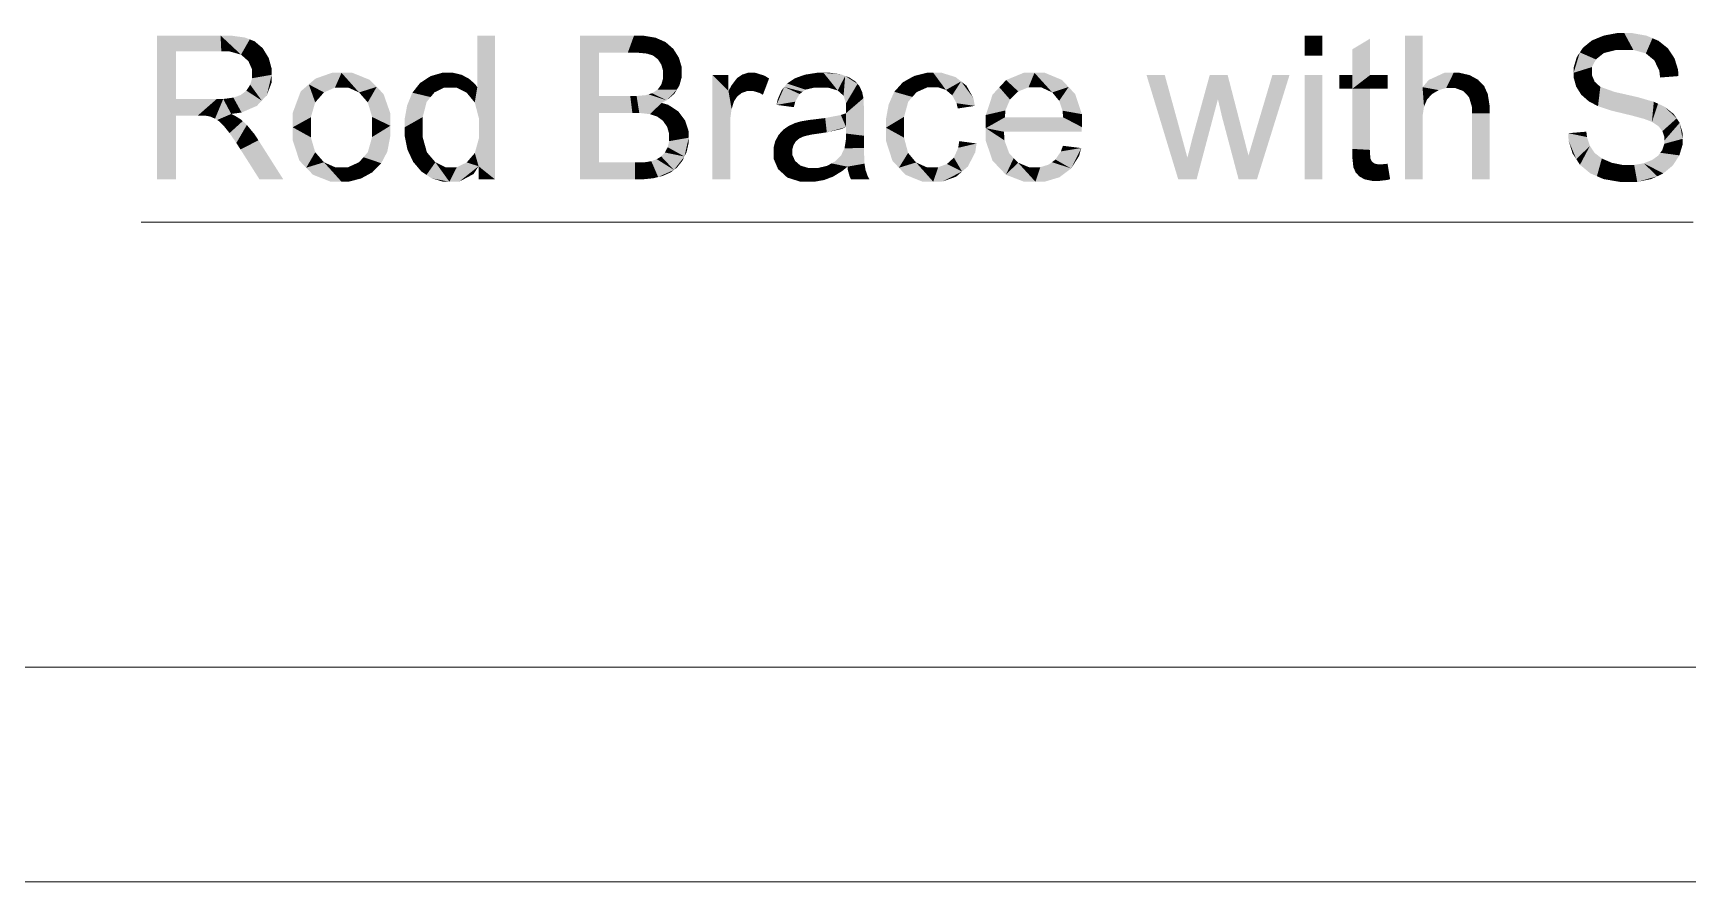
# Model space of a CAD drawing. Header units: millimetres. Extents: x 2 to 579, y 1 to 405.
# Drawn here: x 220.08 to 244.29, y 61.38 to 73.81 of the extents above; entities that cross this region are included whole.
import ezdxf

# ---------------------------------------------------------------- set-up
doc = ezdxf.new("R2010")
doc.units = ezdxf.units.MM
doc.linetypes.add('XKITLINE00', pattern=[0])
doc.layers.add('GraphicObject', color=6, linetype='Continuous', lineweight=0)
doc.layers.add('LinkedObject', color=7, linetype='Continuous', lineweight=0)

# ---------------------------------------------------------------- blocks, each defined once
blk = doc.blocks.new('*A3')
at = {"layer": 'GraphicObject', "color": 3, "linetype": 'XKITLINE00', "lineweight": 0}
blk.add_line((177.832, 61.383), (312.392, 61.383), dxfattribs=at)
blk = doc.blocks.new('*A4')
at = {"layer": 'LinkedObject'}
for points in [[(222.172, 72.841), (221.894, 71.664), (221.894, 73.77)], [(221.894, 73.77), (222.172, 73.538), (222.172, 72.841)], [(222.837, 73.538), (221.894, 73.77), (222.826, 73.77)], [(222.172, 73.538), (221.894, 73.77), (222.837, 73.538)], [(222.826, 73.77), (222.954, 73.538), (222.837, 73.538)], [(223.18, 73.741), (222.826, 73.77), (222.966, 73.77)], [(223.253, 73.713), (222.826, 73.77), (223.18, 73.741)], [(223.125, 73.49), (222.826, 73.77), (223.253, 73.713)], [(222.954, 73.538), (222.826, 73.77), (223.125, 73.49)], [(223.253, 73.713), (223.18, 73.442), (223.125, 73.49)], [(223.326, 73.684), (223.18, 73.442), (223.253, 73.713)], [(223.18, 73.442), (223.326, 73.684), (223.234, 73.393)], [(223.234, 73.393), (223.326, 73.684), (223.487, 73.512)], [(223.487, 73.512), (223.326, 73.684), (223.443, 73.584)], [(226.841, 73.77), (226.582, 73.014), (226.582, 73.77)], [(226.841, 73.77), (226.605, 72.56), (226.582, 73.014)], [(226.605, 72.56), (226.841, 73.77), (226.841, 71.664)], [(228.085, 73.77), (228.363, 72.637), (228.085, 71.664)], [(228.363, 72.885), (228.363, 72.637), (228.085, 73.77)], [(228.085, 73.77), (228.363, 73.521), (228.363, 72.885)], [(228.785, 73.521), (228.085, 73.77), (228.876, 73.77)], [(228.363, 73.521), (228.085, 73.77), (228.785, 73.521)], [(228.785, 73.521), (228.876, 73.77), (228.899, 73.521)], [(228.876, 73.77), (229.059, 73.506), (228.899, 73.521)], [(228.997, 73.77), (229.059, 73.506), (228.876, 73.77)], [(229.19, 73.738), (229.059, 73.506), (228.997, 73.77)], [(229.059, 73.506), (229.19, 73.738), (229.106, 73.492)], [(229.106, 73.492), (229.19, 73.738), (229.153, 73.477)], [(229.153, 73.477), (229.19, 73.738), (229.263, 73.706)], [(229.263, 73.706), (229.225, 73.422), (229.153, 73.477)], [(229.336, 73.674), (229.225, 73.422), (229.263, 73.706)], [(229.45, 73.575), (229.225, 73.422), (229.336, 73.674)], [(238.944, 73.77), (238.685, 73.473), (238.685, 73.77)], [(238.944, 73.473), (238.685, 73.473), (238.944, 73.77)], [(239.643, 73.723), (239.384, 73.19), (239.384, 73.568)], [(239.384, 73.19), (239.643, 73.723), (239.384, 72.99)], [(239.643, 73.19), (239.384, 72.99), (239.643, 73.723)], [(240.412, 73.77), (240.153, 71.664), (240.153, 73.77)], [(240.412, 73.014), (240.153, 71.664), (240.412, 73.77)], [(242.891, 73.698), (243.006, 73.466), (242.759, 73.592)], [(243.064, 73.513), (242.891, 73.698), (242.978, 73.734)], [(243.006, 73.466), (242.891, 73.698), (243.064, 73.513)], [(243.064, 73.769), (243.248, 73.559), (242.978, 73.734)], [(242.978, 73.734), (243.248, 73.559), (243.064, 73.513)], [(243.257, 73.805), (243.248, 73.559), (243.064, 73.769)], [(243.364, 73.805), (243.248, 73.559), (243.257, 73.805)], [(243.248, 73.559), (243.364, 73.805), (243.374, 73.559)], [(243.364, 73.805), (243.496, 73.559), (243.374, 73.559)], [(243.687, 73.768), (243.364, 73.805), (243.48, 73.805)], [(243.776, 73.73), (243.364, 73.805), (243.687, 73.768)], [(243.679, 73.508), (243.364, 73.805), (243.776, 73.73)], [(243.496, 73.559), (243.364, 73.805), (243.679, 73.508)], [(243.776, 73.73), (243.741, 73.457), (243.679, 73.508)], [(243.865, 73.692), (243.741, 73.457), (243.776, 73.73)], [(243.741, 73.457), (243.865, 73.692), (243.803, 73.406)], [(243.803, 73.406), (243.865, 73.692), (244.051, 73.508)], [(244.051, 73.508), (243.865, 73.692), (244.003, 73.581)], [(223.487, 73.512), (223.288, 73.271), (223.234, 73.393)], [(223.531, 73.441), (223.288, 73.271), (223.487, 73.512)], [(223.574, 73.282), (223.288, 73.271), (223.531, 73.441)], [(229.492, 73.509), (229.225, 73.422), (229.45, 73.575)], [(229.225, 73.422), (229.492, 73.509), (229.25, 73.383)], [(229.492, 73.509), (229.275, 73.343), (229.25, 73.383)], [(229.275, 73.343), (229.492, 73.509), (229.301, 73.25)], [(229.301, 73.25), (229.492, 73.509), (229.574, 73.231)], [(229.574, 73.303), (229.492, 73.509), (229.533, 73.442)], [(229.574, 73.231), (229.492, 73.509), (229.574, 73.303)], [(242.713, 73.523), (242.623, 73.225), (242.668, 73.453)], [(242.948, 73.42), (242.623, 73.225), (242.713, 73.523)], [(242.668, 73.453), (242.623, 73.225), (242.623, 73.304)], [(242.891, 73.308), (242.623, 73.225), (242.948, 73.42)], [(242.759, 73.592), (243.006, 73.466), (242.713, 73.523)], [(242.713, 73.523), (243.006, 73.466), (242.948, 73.42)], [(244.051, 73.508), (243.876, 73.255), (243.803, 73.406)], [(244.099, 73.434), (243.876, 73.255), (244.051, 73.508)], [(244.151, 73.268), (243.876, 73.255), (244.099, 73.434)], [(223.26, 73.05), (223.574, 73.195), (223.429, 72.817)], [(223.288, 73.145), (223.574, 73.195), (223.26, 73.05)], [(223.574, 73.195), (223.288, 73.271), (223.574, 73.282)], [(223.288, 73.271), (223.574, 73.195), (223.288, 73.196)], [(223.574, 73.195), (223.288, 73.145), (223.288, 73.196)], [(223.429, 72.817), (223.574, 73.195), (223.502, 72.894)], [(223.502, 72.894), (223.574, 73.195), (223.574, 73.083)], [(224.455, 73.224), (224.117, 73.055), (224.215, 73.139)], [(224.596, 73.224), (224.117, 73.055), (224.455, 73.224)], [(224.5, 73.009), (224.117, 73.055), (224.596, 73.224)], [(224.5, 73.009), (224.596, 73.224), (224.596, 73.009)], [(224.596, 73.224), (224.692, 73.009), (224.596, 73.009)], [(225.01, 73.121), (224.596, 73.224), (224.754, 73.224)], [(225.11, 73.018), (224.596, 73.224), (225.01, 73.121)], [(224.852, 72.937), (224.596, 73.224), (225.11, 73.018)], [(224.692, 73.009), (224.596, 73.224), (224.852, 72.937)], [(225.957, 72.939), (225.746, 73.076), (225.822, 73.125)], [(225.898, 73.175), (226.101, 73.009), (225.822, 73.125)], [(225.822, 73.125), (226.101, 73.009), (225.957, 72.939)], [(226.068, 73.224), (226.101, 73.009), (225.898, 73.175)], [(226.162, 73.224), (226.101, 73.009), (226.068, 73.224)], [(226.101, 73.009), (226.162, 73.224), (226.187, 73.009)], [(226.162, 73.224), (226.275, 73.009), (226.187, 73.009)], [(226.231, 73.224), (226.275, 73.009), (226.162, 73.224)], [(226.353, 73.195), (226.275, 73.009), (226.231, 73.224)], [(226.407, 73.166), (226.275, 73.009), (226.353, 73.195)], [(226.407, 73.166), (226.424, 72.936), (226.275, 73.009)], [(226.461, 73.137), (226.424, 72.936), (226.407, 73.166)], [(226.548, 73.061), (226.424, 72.936), (226.461, 73.137)], [(229.274, 73.051), (229.574, 73.231), (229.501, 72.977)], [(229.301, 73.143), (229.574, 73.231), (229.274, 73.051)], [(229.574, 73.231), (229.301, 73.198), (229.301, 73.25)], [(229.301, 73.198), (229.574, 73.231), (229.301, 73.143)], [(229.501, 72.977), (229.574, 73.231), (229.538, 73.036)], [(229.538, 73.036), (229.574, 73.231), (229.574, 73.163)], [(230.023, 73.19), (230.257, 72.958), (230.023, 71.664)], [(230.257, 72.958), (230.023, 73.19), (230.257, 73.19)], [(230.421, 73.172), (230.257, 72.958), (230.383, 73.147)], [(230.53, 72.957), (230.257, 72.958), (230.421, 73.172)], [(230.383, 73.147), (230.257, 72.958), (230.301, 73.039)], [(230.458, 73.198), (230.572, 72.957), (230.421, 73.172)], [(230.421, 73.172), (230.572, 72.957), (230.53, 72.957)], [(230.541, 73.224), (230.572, 72.957), (230.458, 73.198)], [(230.586, 73.224), (230.572, 72.957), (230.541, 73.224)], [(230.586, 73.224), (230.619, 72.957), (230.572, 72.957)], [(230.783, 73.183), (230.586, 73.224), (230.651, 73.224)], [(230.851, 73.141), (230.586, 73.224), (230.783, 73.183)], [(230.714, 72.929), (230.586, 73.224), (230.851, 73.141)], [(230.619, 72.957), (230.586, 73.224), (230.714, 72.929)], [(230.714, 72.929), (230.851, 73.141), (230.761, 72.902)], [(231.227, 73.143), (231.385, 72.978), (231.113, 73.067)], [(231.302, 73.17), (231.385, 72.978), (231.227, 73.143)], [(231.55, 73.224), (231.302, 73.17), (231.377, 73.197)], [(231.519, 73.009), (231.302, 73.17), (231.55, 73.224)], [(231.385, 72.978), (231.302, 73.17), (231.519, 73.009)], [(231.519, 73.009), (231.55, 73.224), (231.61, 73.009)], [(231.61, 73.009), (231.55, 73.224), (231.708, 73.009)], [(231.648, 73.224), (231.708, 73.009), (231.55, 73.224)], [(231.904, 73.201), (231.648, 73.224), (231.746, 73.224)], [(231.965, 73.178), (231.648, 73.224), (231.904, 73.201)], [(231.855, 72.966), (231.648, 73.224), (231.965, 73.178)], [(231.708, 73.009), (231.648, 73.224), (231.855, 72.966)], [(231.855, 72.966), (231.965, 73.178), (231.904, 72.922)], [(231.904, 72.922), (231.965, 73.178), (231.941, 72.89)], [(231.965, 73.178), (231.977, 72.779), (231.941, 72.89)], [(232.145, 73.062), (231.977, 72.779), (231.965, 73.178)], [(232.116, 73.097), (231.965, 73.178), (232.027, 73.155)], [(232.145, 73.062), (231.965, 73.178), (232.116, 73.097)], [(233.009, 72.941), (232.808, 73.085), (232.891, 73.132)], [(232.975, 73.178), (233.167, 73.011), (232.891, 73.132)], [(232.891, 73.132), (233.167, 73.011), (233.009, 72.941)], [(233.156, 73.224), (233.167, 73.011), (232.975, 73.178)], [(233.254, 73.224), (233.167, 73.011), (233.156, 73.224)], [(233.167, 73.011), (233.254, 73.224), (233.265, 73.011)], [(233.254, 73.224), (233.329, 73.011), (233.265, 73.011)], [(233.581, 73.161), (233.254, 73.224), (233.378, 73.224)], [(233.66, 73.098), (233.254, 73.224), (233.581, 73.161)], [(233.439, 72.973), (233.254, 73.224), (233.66, 73.098)], [(233.329, 73.011), (233.254, 73.224), (233.439, 72.973)], [(234.319, 73.118), (234.497, 72.952), (234.22, 73.012)], [(234.734, 73.224), (234.319, 73.118), (234.576, 73.224)], [(234.647, 73.011), (234.319, 73.118), (234.734, 73.224)], [(234.497, 72.952), (234.319, 73.118), (234.647, 73.011)], [(234.647, 73.011), (234.734, 73.224), (234.736, 73.011)], [(234.734, 73.224), (234.834, 73.011), (234.736, 73.011)], [(235.136, 73.12), (234.734, 73.224), (234.887, 73.224)], [(235.233, 73.016), (234.734, 73.224), (235.136, 73.12)], [(234.994, 72.937), (234.734, 73.224), (235.233, 73.016)], [(234.834, 73.011), (234.734, 73.224), (234.994, 72.937)], [(236.641, 73.19), (236.838, 71.664), (236.374, 73.19)], [(236.883, 72.308), (236.838, 71.664), (236.641, 73.19)], [(237.298, 73.19), (237.418, 72.838), (237.052, 72.296)], [(237.561, 73.19), (237.418, 72.838), (237.298, 73.19)], [(237.418, 72.838), (237.561, 73.19), (237.479, 72.577)], [(237.479, 72.577), (237.561, 73.19), (237.79, 72.304)], [(238.465, 73.19), (237.952, 72.307), (238.214, 73.19)], [(237.989, 71.664), (237.952, 72.307), (238.465, 73.19)], [(238.944, 73.19), (238.685, 71.664), (238.685, 73.19)], [(238.944, 71.664), (238.685, 71.664), (238.944, 73.19)], [(239.192, 73.19), (239.384, 72.99), (239.192, 72.99)], [(239.384, 73.19), (239.384, 72.99), (239.192, 73.19)], [(239.643, 72.99), (239.384, 72.99), (239.643, 73.19)], [(239.9, 72.99), (239.643, 73.19), (239.9, 73.19)], [(239.643, 72.99), (239.643, 73.19), (239.9, 72.99)], [(240.73, 73.224), (240.412, 73.014), (240.502, 73.119)], [(240.867, 73.224), (240.412, 73.014), (240.73, 73.224)], [(240.757, 73.001), (240.412, 73.014), (240.867, 73.224)], [(240.757, 73.001), (240.867, 73.224), (240.814, 73.001)], [(240.814, 73.001), (240.867, 73.224), (240.89, 73.001)], [(240.867, 73.224), (241.009, 72.957), (240.89, 73.001)], [(240.952, 73.224), (241.009, 72.957), (240.867, 73.224)], [(241.099, 73.191), (241.009, 72.957), (240.952, 73.224)], [(241.161, 73.157), (241.009, 72.957), (241.099, 73.191)], [(241.161, 73.157), (241.05, 72.913), (241.009, 72.957)], [(241.223, 73.124), (241.05, 72.913), (241.161, 73.157)], [(241.05, 72.913), (241.223, 73.124), (241.092, 72.868)], [(241.092, 72.868), (241.223, 73.124), (241.339, 72.973)], [(241.339, 72.973), (241.223, 73.124), (241.313, 73.032)], [(242.623, 73.225), (242.891, 73.308), (242.891, 73.243)], [(242.891, 73.186), (242.623, 73.225), (242.891, 73.243)], [(242.623, 73.225), (242.891, 73.186), (242.623, 73.152)], [(242.623, 73.152), (242.891, 73.186), (242.66, 73.021)], [(242.66, 73.021), (242.891, 73.186), (242.697, 72.962)], [(242.697, 72.962), (242.891, 73.186), (242.931, 73.093)], [(244.154, 73.176), (243.876, 73.255), (244.151, 73.268)], [(243.876, 73.255), (244.154, 73.176), (243.887, 73.155)], [(223.068, 72.88), (223.429, 72.817), (223.014, 72.861)], [(223.122, 72.9), (223.429, 72.817), (223.068, 72.88)], [(223.429, 72.817), (223.122, 72.9), (223.204, 72.963)], [(223.232, 73.007), (223.429, 72.817), (223.204, 72.963)], [(223.26, 73.05), (223.429, 72.817), (223.232, 73.007)], [(224.117, 73.055), (223.882, 72.427), (223.999, 72.953)], [(224.211, 72.792), (223.882, 72.427), (224.117, 73.055)], [(223.999, 72.953), (223.882, 72.427), (223.882, 72.639)], [(224.117, 73.055), (224.339, 72.937), (224.275, 72.864)], [(224.339, 72.937), (224.117, 73.055), (224.5, 73.009)], [(224.211, 72.792), (224.117, 73.055), (224.275, 72.864)], [(224.852, 72.937), (225.11, 73.018), (224.916, 72.864)], [(225.11, 73.018), (224.98, 72.791), (224.916, 72.864)], [(224.98, 72.791), (225.11, 73.018), (225.044, 72.577)], [(225.044, 72.577), (225.11, 73.018), (225.31, 72.449)], [(225.31, 72.63), (225.11, 73.018), (225.21, 72.915)], [(225.31, 72.449), (225.11, 73.018), (225.31, 72.63)], [(225.632, 72.933), (225.899, 72.869), (225.594, 72.84)], [(225.746, 73.076), (225.899, 72.869), (225.632, 72.933)], [(225.899, 72.869), (225.746, 73.076), (225.957, 72.939)], [(226.582, 73.014), (226.424, 72.936), (226.548, 73.061)], [(226.424, 72.936), (226.582, 73.014), (226.484, 72.863)], [(226.484, 72.863), (226.582, 73.014), (226.545, 72.79)], [(226.582, 73.014), (226.605, 72.56), (226.545, 72.79)], [(228.851, 72.637), (228.363, 72.885), (228.82, 72.885)], [(228.363, 72.637), (228.363, 72.885), (228.851, 72.637)], [(228.952, 72.637), (228.82, 72.885), (228.913, 72.885)], [(228.851, 72.637), (228.82, 72.885), (228.952, 72.637)], [(229.046, 72.897), (229.28, 72.784), (228.913, 72.885)], [(228.913, 72.885), (229.28, 72.784), (228.952, 72.637)], [(229.086, 72.909), (229.354, 72.821), (229.046, 72.897)], [(229.28, 72.784), (229.046, 72.897), (229.354, 72.821)], [(229.139, 72.925), (229.354, 72.821), (229.086, 72.909)], [(229.22, 72.978), (229.501, 72.977), (229.139, 72.925)], [(229.139, 72.925), (229.501, 72.977), (229.354, 72.821)], [(229.247, 73.014), (229.501, 72.977), (229.22, 72.978)], [(229.501, 72.977), (229.247, 73.014), (229.274, 73.051)], [(229.354, 72.821), (229.501, 72.977), (229.465, 72.917)], [(230.023, 71.664), (230.257, 72.958), (230.282, 71.664)], [(230.257, 72.958), (230.282, 72.462), (230.282, 71.664)], [(230.282, 72.462), (230.257, 72.958), (230.282, 72.544)], [(230.282, 72.544), (230.257, 72.958), (230.303, 72.695)], [(230.303, 72.695), (230.257, 72.958), (230.325, 72.764)], [(230.325, 72.764), (230.257, 72.958), (230.339, 72.809)], [(230.339, 72.809), (230.257, 72.958), (230.387, 72.88)], [(230.387, 72.88), (230.257, 72.958), (230.421, 72.906)], [(230.421, 72.906), (230.257, 72.958), (230.454, 72.931)], [(230.454, 72.931), (230.257, 72.958), (230.53, 72.957)], [(231.074, 73.017), (230.96, 72.755), (231.034, 72.967)], [(231.298, 72.914), (230.96, 72.755), (231.074, 73.017)], [(231.034, 72.967), (230.96, 72.755), (230.977, 72.836)], [(231.234, 72.802), (230.96, 72.755), (231.298, 72.914)], [(231.113, 73.067), (231.385, 72.978), (231.074, 73.017)], [(231.298, 72.914), (231.074, 73.017), (231.341, 72.946)], [(231.341, 72.946), (231.074, 73.017), (231.385, 72.978)], [(232.174, 73.028), (231.977, 72.779), (232.145, 73.062)], [(232.214, 72.94), (231.977, 72.779), (232.174, 73.028)], [(232.225, 72.886), (231.977, 72.779), (232.214, 72.94)], [(231.977, 72.779), (232.225, 72.886), (232.232, 72.853)], [(232.683, 72.946), (232.948, 72.871), (232.642, 72.854)], [(232.808, 73.085), (232.948, 72.871), (232.683, 72.946)], [(232.948, 72.871), (232.808, 73.085), (233.009, 72.941)], [(233.439, 72.973), (233.66, 73.098), (233.485, 72.934)], [(233.66, 73.098), (233.53, 72.895), (233.485, 72.934)], [(233.53, 72.895), (233.66, 73.098), (233.594, 72.779)], [(233.594, 72.779), (233.66, 73.098), (233.862, 72.74)], [(233.84, 72.856), (233.66, 73.098), (233.739, 73.035)], [(233.862, 72.74), (233.66, 73.098), (233.84, 72.856)], [(234.22, 73.012), (234.022, 72.607), (234.121, 72.905)], [(234.376, 72.833), (234.022, 72.607), (234.22, 73.012)], [(234.22, 73.012), (234.497, 72.952), (234.376, 72.833)], [(234.994, 72.937), (235.233, 73.016), (235.056, 72.862)], [(235.233, 73.016), (235.096, 72.814), (235.056, 72.862)], [(235.096, 72.814), (235.233, 73.016), (235.145, 72.67)], [(235.145, 72.67), (235.233, 73.016), (235.427, 72.619)], [(235.427, 72.619), (235.233, 73.016), (235.33, 72.912)], [(239.384, 72.111), (239.643, 72.99), (239.643, 72.096)], [(239.384, 72.99), (239.643, 72.99), (239.384, 72.111)], [(240.412, 72.588), (240.153, 71.664), (240.412, 73.014)], [(240.412, 72.588), (240.412, 73.014), (240.433, 72.729)], [(240.433, 72.729), (240.412, 73.014), (240.455, 72.78)], [(240.455, 72.78), (240.412, 73.014), (240.476, 72.831)], [(240.476, 72.831), (240.412, 73.014), (240.548, 72.911)], [(240.548, 72.911), (240.412, 73.014), (240.598, 72.941)], [(240.598, 72.941), (240.412, 73.014), (240.649, 72.971)], [(240.649, 72.971), (240.412, 73.014), (240.757, 73.001)], [(241.339, 72.973), (241.134, 72.727), (241.092, 72.868)], [(241.366, 72.914), (241.134, 72.727), (241.339, 72.973)], [(241.393, 72.743), (241.134, 72.727), (241.366, 72.914)], [(242.931, 73.093), (242.846, 72.805), (242.697, 72.962)], [(242.697, 72.962), (242.846, 72.805), (242.734, 72.903)], [(242.972, 73.056), (242.846, 72.805), (242.931, 73.093)], [(242.846, 72.805), (242.972, 73.056), (242.921, 72.766)], [(242.921, 72.766), (242.972, 73.056), (243.013, 73.019)], [(242.921, 72.766), (243.013, 73.019), (242.979, 72.735)], [(242.979, 72.735), (243.013, 73.019), (243.182, 72.669)], [(243.182, 72.669), (243.013, 73.019), (243.222, 72.944)], [(243.182, 72.669), (243.222, 72.944), (243.327, 72.634)], [(243.327, 72.634), (243.222, 72.944), (243.392, 72.906)], [(243.327, 72.634), (243.392, 72.906), (243.472, 72.599)], [(243.472, 72.599), (243.392, 72.906), (243.562, 72.867)], [(222.172, 72.841), (222.172, 72.599), (221.894, 71.664)], [(222.494, 72.599), (222.172, 72.841), (222.77, 72.841)], [(222.172, 72.599), (222.172, 72.841), (222.494, 72.599)], [(222.494, 72.599), (222.77, 72.841), (222.548, 72.599)], [(222.548, 72.599), (222.77, 72.841), (222.626, 72.594)], [(222.626, 72.594), (222.77, 72.841), (222.649, 72.589)], [(222.649, 72.589), (222.77, 72.841), (222.682, 72.581)], [(222.682, 72.581), (222.77, 72.841), (222.745, 72.553)], [(222.745, 72.553), (222.77, 72.841), (222.865, 72.841)], [(222.745, 72.553), (222.865, 72.841), (222.776, 72.533)], [(222.865, 72.841), (222.982, 72.622), (222.776, 72.533)], [(223.014, 72.861), (222.982, 72.622), (222.865, 72.841)], [(222.982, 72.622), (223.014, 72.861), (223.133, 72.643)], [(223.357, 72.74), (223.014, 72.861), (223.429, 72.817)], [(223.133, 72.643), (223.014, 72.861), (223.357, 72.74)], [(224.147, 72.573), (223.882, 72.427), (224.211, 72.792)], [(225.594, 72.84), (225.518, 72.426), (225.556, 72.747)], [(225.841, 72.798), (225.518, 72.426), (225.594, 72.84)], [(225.784, 72.577), (225.518, 72.426), (225.841, 72.798)], [(225.556, 72.747), (225.518, 72.426), (225.518, 72.54)], [(225.594, 72.84), (225.899, 72.869), (225.841, 72.798)], [(228.085, 71.664), (228.363, 72.637), (228.363, 71.912)], [(228.952, 72.637), (229.28, 72.784), (229.107, 72.619)], [(229.28, 72.784), (229.16, 72.601), (229.107, 72.619)], [(229.16, 72.601), (229.28, 72.784), (229.214, 72.584)], [(229.214, 72.584), (229.28, 72.784), (229.298, 72.523)], [(229.522, 72.66), (229.28, 72.784), (229.376, 72.756)], [(229.298, 72.523), (229.28, 72.784), (229.522, 72.66)], [(229.298, 72.523), (229.522, 72.66), (229.328, 72.479)], [(229.328, 72.479), (229.522, 72.66), (229.359, 72.436)], [(229.359, 72.436), (229.522, 72.66), (229.573, 72.593)], [(230.96, 72.755), (231.234, 72.802), (231.213, 72.721)], [(231.977, 72.659), (232.232, 72.853), (231.976, 72.632)], [(231.976, 72.632), (232.232, 72.853), (231.977, 72.43)], [(232.238, 72.648), (231.976, 72.335), (231.977, 72.43)], [(232.238, 72.303), (231.976, 72.335), (232.238, 72.648)], [(231.977, 72.779), (232.232, 72.853), (231.977, 72.7)], [(231.977, 72.7), (232.232, 72.853), (231.977, 72.693)], [(231.977, 72.693), (232.232, 72.853), (231.977, 72.659)], [(232.238, 72.734), (231.977, 72.43), (232.232, 72.853)], [(232.238, 72.648), (231.977, 72.43), (232.238, 72.734)], [(232.642, 72.854), (232.561, 72.421), (232.601, 72.761)], [(232.887, 72.801), (232.561, 72.421), (232.642, 72.854)], [(232.826, 72.58), (232.561, 72.421), (232.887, 72.801)], [(232.601, 72.761), (232.561, 72.421), (232.561, 72.545)], [(232.642, 72.854), (232.948, 72.871), (232.887, 72.801)], [(233.594, 72.779), (233.862, 72.74), (233.612, 72.702)], [(234.309, 72.673), (234.022, 72.607), (234.376, 72.833)], [(234.022, 72.607), (234.309, 72.673), (234.302, 72.573)], [(235.145, 72.67), (235.427, 72.619), (235.153, 72.573)], [(237.052, 72.296), (237.418, 72.838), (237.106, 71.664)], [(241.393, 72.631), (241.134, 72.727), (241.393, 72.743)], [(241.134, 72.727), (241.393, 72.631), (241.134, 72.63)], [(243.472, 72.599), (243.562, 72.867), (243.659, 72.548)], [(243.659, 72.548), (243.562, 72.867), (243.702, 72.532)], [(243.702, 72.532), (243.562, 72.867), (243.768, 72.506)], [(243.795, 72.8), (243.768, 72.506), (243.562, 72.867)], [(243.858, 72.772), (243.768, 72.506), (243.795, 72.8)], [(243.768, 72.506), (243.858, 72.772), (243.863, 72.444)], [(243.863, 72.444), (243.858, 72.772), (243.95, 72.729)], [(243.863, 72.444), (243.95, 72.729), (243.892, 72.407)], [(243.892, 72.407), (243.95, 72.729), (243.921, 72.37)], [(243.95, 72.729), (244.13, 72.557), (243.921, 72.37)], [(244.13, 72.557), (243.95, 72.729), (244.086, 72.622)], [(221.894, 71.664), (222.172, 72.599), (222.172, 71.664)], [(222.776, 72.533), (222.982, 72.622), (222.807, 72.513)], [(222.982, 72.622), (222.878, 72.442), (222.807, 72.513)], [(223.037, 72.595), (222.878, 72.442), (222.982, 72.622)], [(222.878, 72.442), (223.037, 72.595), (222.917, 72.392)], [(222.917, 72.392), (223.037, 72.595), (222.957, 72.342)], [(222.957, 72.342), (223.037, 72.595), (223.15, 72.517)], [(223.15, 72.517), (223.057, 72.197), (222.957, 72.342)], [(223.15, 72.517), (223.037, 72.595), (223.121, 72.543)], [(223.211, 72.461), (223.057, 72.197), (223.15, 72.517)], [(223.326, 72.321), (223.057, 72.197), (223.211, 72.461)], [(223.882, 72.427), (224.147, 72.573), (224.147, 72.427)], [(223.882, 72.427), (224.079, 71.835), (223.882, 72.234)], [(224.147, 72.28), (224.079, 71.835), (223.882, 72.427)], [(224.147, 72.28), (223.882, 72.427), (224.147, 72.427)], [(224.98, 72.062), (225.31, 72.449), (225.221, 71.985)], [(225.044, 72.285), (225.31, 72.449), (224.98, 72.062)], [(225.044, 72.577), (225.31, 72.449), (225.044, 72.435)], [(225.31, 72.449), (225.044, 72.285), (225.044, 72.435)], [(225.221, 71.985), (225.31, 72.449), (225.266, 72.07)], [(225.266, 72.07), (225.31, 72.449), (225.31, 72.301)], [(225.518, 72.426), (225.784, 72.577), (225.784, 72.425)], [(225.518, 72.426), (225.784, 72.279), (225.518, 72.309)], [(225.784, 72.279), (225.518, 72.426), (225.784, 72.425)], [(226.605, 72.56), (226.841, 71.664), (226.605, 72.404)], [(226.605, 72.404), (226.841, 71.664), (226.605, 72.262)], [(229.573, 72.593), (229.389, 72.333), (229.359, 72.436)], [(229.624, 72.525), (229.389, 72.333), (229.573, 72.593)], [(229.675, 72.366), (229.389, 72.333), (229.624, 72.525)], [(231.059, 72.392), (231.228, 72.197), (230.992, 72.317)], [(231.246, 72.224), (231.059, 72.392), (231.1, 72.42)], [(231.228, 72.197), (231.059, 72.392), (231.246, 72.224)], [(231.141, 72.448), (231.297, 72.266), (231.1, 72.42)], [(231.1, 72.42), (231.297, 72.266), (231.246, 72.224)], [(231.234, 72.49), (231.297, 72.266), (231.141, 72.448)], [(231.286, 72.505), (231.297, 72.266), (231.234, 72.49)], [(231.324, 72.515), (231.363, 72.295), (231.286, 72.505)], [(231.297, 72.266), (231.286, 72.505), (231.33, 72.281)], [(231.33, 72.281), (231.286, 72.505), (231.363, 72.295)], [(231.439, 72.534), (231.475, 72.321), (231.324, 72.515)], [(231.324, 72.515), (231.475, 72.321), (231.363, 72.295)], [(231.515, 72.543), (231.555, 72.332), (231.439, 72.534)], [(231.439, 72.534), (231.555, 72.332), (231.475, 72.321)], [(231.672, 72.562), (231.696, 72.353), (231.515, 72.543)], [(231.515, 72.543), (231.696, 72.353), (231.555, 72.332)], [(231.902, 72.607), (231.977, 72.43), (231.672, 72.562)], [(231.672, 72.562), (231.977, 72.43), (231.696, 72.353)], [(231.696, 72.353), (231.977, 72.43), (231.907, 72.401)], [(231.976, 72.632), (231.977, 72.43), (231.902, 72.607)], [(232.561, 72.421), (232.826, 72.58), (232.826, 72.428)], [(232.826, 72.275), (232.561, 72.421), (232.826, 72.428)], [(232.561, 72.421), (232.751, 71.835), (232.561, 72.23)], [(232.826, 72.275), (232.751, 71.835), (232.561, 72.421)], [(234.302, 72.573), (234.022, 72.414), (234.022, 72.607)], [(234.302, 72.573), (235.427, 72.43), (234.022, 72.414)], [(235.427, 72.418), (234.022, 72.414), (235.427, 72.43)], [(235.426, 72.384), (234.022, 72.414), (235.427, 72.418)], [(234.022, 72.414), (234.218, 71.836), (234.022, 72.228)], [(234.295, 72.235), (234.218, 71.836), (234.022, 72.414)], [(234.295, 72.235), (234.022, 72.414), (234.288, 72.361)], [(235.425, 72.361), (234.022, 72.414), (235.426, 72.384)], [(234.288, 72.361), (234.022, 72.414), (235.425, 72.361)], [(235.153, 72.573), (235.427, 72.43), (234.302, 72.573)], [(235.427, 72.43), (235.153, 72.573), (235.427, 72.619)], [(237.79, 72.304), (237.721, 71.664), (237.479, 72.577)], [(240.412, 72.498), (240.153, 71.664), (240.412, 72.588)], [(240.153, 71.664), (240.412, 72.498), (240.412, 71.664)], [(241.134, 71.664), (241.393, 72.631), (241.393, 71.664)], [(241.134, 72.63), (241.393, 72.631), (241.134, 71.664)], [(243.921, 72.37), (244.13, 72.557), (243.95, 72.284)], [(243.95, 72.284), (244.13, 72.557), (244.174, 72.492)], [(243.95, 72.284), (244.174, 72.492), (243.95, 72.234)], [(243.95, 72.234), (244.174, 72.492), (243.95, 72.186)], [(244.174, 72.492), (244.217, 72.258), (243.95, 72.186)], [(244.217, 72.258), (244.174, 72.492), (244.217, 72.342)], [(223.057, 72.197), (223.326, 72.321), (223.118, 72.102)], [(223.118, 72.102), (223.326, 72.321), (223.38, 72.237)], [(223.118, 72.102), (223.38, 72.237), (223.396, 71.664)], [(223.396, 71.664), (223.38, 72.237), (223.744, 71.664)], [(223.882, 72.234), (224.079, 71.835), (223.98, 71.938)], [(224.211, 72.061), (224.079, 71.835), (224.147, 72.28)], [(225.518, 72.309), (225.784, 72.279), (225.56, 72.101)], [(225.56, 72.101), (225.784, 72.279), (225.602, 72.011)], [(225.602, 72.011), (225.784, 72.279), (225.845, 72.06)], [(226.605, 72.262), (226.841, 71.664), (226.546, 72.05)], [(229.368, 72.135), (229.675, 72.274), (229.613, 71.999)], [(229.389, 72.224), (229.675, 72.274), (229.368, 72.135)], [(229.675, 72.274), (229.389, 72.333), (229.675, 72.366)], [(229.389, 72.333), (229.675, 72.274), (229.389, 72.274)], [(229.675, 72.274), (229.389, 72.224), (229.389, 72.274)], [(229.613, 71.999), (229.675, 72.274), (229.644, 72.063)], [(229.644, 72.063), (229.675, 72.274), (229.675, 72.2)], [(230.967, 72.271), (230.916, 72.067), (230.941, 72.225)], [(231.21, 72.169), (230.916, 72.067), (230.967, 72.271)], [(230.941, 72.225), (230.916, 72.067), (230.916, 72.123)], [(231.192, 72.107), (230.916, 72.067), (231.21, 72.169)], [(230.992, 72.317), (231.228, 72.197), (230.967, 72.271)], [(230.967, 72.271), (231.228, 72.197), (231.21, 72.169)], [(231.955, 72.12), (232.238, 72.303), (232.238, 72.123)], [(231.976, 72.25), (232.238, 72.303), (231.955, 72.12)], [(232.238, 72.303), (231.976, 72.25), (231.976, 72.335)], [(232.561, 72.23), (232.751, 71.835), (232.656, 71.937)], [(232.885, 72.052), (232.751, 71.835), (232.826, 72.275)], [(233.555, 71.983), (233.887, 72.19), (233.674, 71.779)], [(233.619, 72.127), (233.887, 72.19), (233.555, 71.983)], [(233.887, 72.19), (233.619, 72.127), (233.633, 72.224)], [(233.674, 71.779), (233.887, 72.19), (233.76, 71.853)], [(233.76, 71.853), (233.887, 72.19), (233.867, 72.059)], [(234.022, 72.228), (234.218, 71.836), (234.12, 71.939)], [(234.366, 72.043), (234.218, 71.836), (234.295, 72.235)], [(235.418, 72.123), (235.121, 72.074), (235.15, 72.156)], [(236.972, 71.981), (236.838, 71.664), (236.883, 72.308)], [(237.015, 72.151), (237.106, 71.664), (236.975, 71.994)], [(237.052, 72.296), (237.106, 71.664), (237.015, 72.151)], [(237.865, 72.013), (237.721, 71.664), (237.79, 72.304)], [(237.952, 72.307), (237.989, 71.664), (237.865, 72.013)], [(242.818, 72.284), (242.545, 72.34), (242.808, 72.363)], [(242.545, 72.34), (242.661, 71.961), (242.548, 72.234)], [(242.818, 72.284), (242.661, 71.961), (242.545, 72.34)], [(242.548, 72.234), (242.661, 71.961), (242.606, 72.045)], [(242.861, 72.154), (242.661, 71.961), (242.818, 72.284)], [(242.661, 71.961), (242.861, 72.154), (242.715, 71.878)], [(242.715, 71.878), (242.861, 72.154), (242.866, 71.753)], [(242.895, 72.103), (242.866, 71.753), (242.861, 72.154)], [(243.92, 72.095), (244.217, 72.258), (244.169, 72.016)], [(243.95, 72.186), (244.217, 72.258), (243.92, 72.095)], [(244.169, 72.016), (244.217, 72.258), (244.217, 72.174)], [(224.079, 71.835), (224.211, 72.061), (224.275, 71.988)], [(224.339, 71.915), (224.079, 71.835), (224.275, 71.988)], [(224.339, 71.915), (224.596, 71.63), (224.079, 71.835)], [(224.5, 71.843), (224.596, 71.63), (224.339, 71.915)], [(224.965, 71.723), (224.693, 71.843), (224.853, 71.916)], [(224.917, 71.989), (225.049, 71.77), (224.853, 71.916)], [(224.853, 71.916), (225.049, 71.77), (224.965, 71.723)], [(225.221, 71.985), (224.917, 71.989), (224.98, 72.062)], [(225.177, 71.901), (224.917, 71.989), (225.221, 71.985)], [(225.049, 71.77), (224.917, 71.989), (225.177, 71.901)], [(225.845, 72.06), (225.763, 71.781), (225.602, 72.011)], [(225.602, 72.011), (225.763, 71.781), (225.644, 71.921)], [(225.907, 71.988), (225.763, 71.781), (225.845, 72.06)], [(225.763, 71.781), (225.907, 71.988), (225.839, 71.73)], [(225.839, 71.73), (225.907, 71.988), (225.969, 71.915)], [(225.969, 71.915), (226.174, 71.63), (225.839, 71.73)], [(226.114, 71.843), (226.174, 71.63), (225.969, 71.915)], [(226.427, 71.912), (226.601, 71.857), (226.283, 71.843)], [(226.601, 71.857), (226.427, 71.912), (226.486, 71.981)], [(226.546, 72.05), (226.601, 71.857), (226.486, 71.981)], [(226.546, 72.05), (226.841, 71.664), (226.601, 71.857)], [(228.363, 71.912), (228.888, 71.664), (228.085, 71.664)], [(228.889, 71.912), (228.888, 71.664), (228.363, 71.912)], [(228.889, 71.912), (228.989, 71.664), (228.888, 71.664)], [(228.957, 71.912), (228.989, 71.664), (228.889, 71.912)], [(229.052, 71.917), (229.159, 71.681), (228.957, 71.912)], [(228.957, 71.912), (229.159, 71.681), (228.989, 71.664)], [(229.079, 71.922), (229.159, 71.681), (229.052, 71.917)], [(229.228, 71.699), (229.079, 71.922), (229.128, 71.931)], [(229.159, 71.681), (229.079, 71.922), (229.228, 71.699)], [(229.208, 71.96), (229.459, 71.803), (229.128, 71.931)], [(229.128, 71.931), (229.459, 71.803), (229.228, 71.699)], [(229.241, 71.98), (229.459, 71.803), (229.208, 71.96)], [(229.459, 71.803), (229.241, 71.98), (229.273, 72)], [(229.326, 72.058), (229.613, 71.999), (229.273, 72)], [(229.273, 72), (229.613, 71.999), (229.459, 71.803)], [(229.347, 72.097), (229.613, 71.999), (229.326, 72.058)], [(229.613, 71.999), (229.347, 72.097), (229.368, 72.135)], [(229.459, 71.803), (229.613, 71.999), (229.504, 71.837)], [(229.504, 71.837), (229.613, 71.999), (229.582, 71.935)], [(230.916, 72.067), (231.192, 72.107), (231.192, 72.074)], [(231.192, 72.022), (230.916, 72.067), (231.192, 72.074)], [(230.916, 72.067), (231.192, 72.022), (230.916, 71.971)], [(230.916, 71.971), (231.192, 72.022), (230.983, 71.814)], [(230.983, 71.814), (231.192, 72.022), (231.051, 71.753)], [(231.051, 71.753), (231.192, 72.022), (231.231, 71.936)], [(231.231, 71.936), (231.118, 71.691), (231.051, 71.753)], [(231.27, 71.901), (231.118, 71.691), (231.231, 71.936)], [(231.822, 71.93), (232.247, 71.895), (231.764, 71.898)], [(231.822, 71.93), (232.238, 72.123), (232.247, 71.895)], [(231.907, 72.02), (232.238, 72.123), (231.822, 71.93)], [(231.934, 72.077), (232.238, 72.123), (231.907, 72.02)], [(232.238, 72.123), (231.934, 72.077), (231.955, 72.12)], [(232.751, 71.835), (232.885, 72.052), (232.943, 71.982)], [(233.002, 71.912), (232.751, 71.835), (232.943, 71.982)], [(233.002, 71.912), (233.253, 71.63), (232.751, 71.835)], [(233.155, 71.843), (233.253, 71.63), (233.002, 71.912)], [(233.674, 71.779), (233.453, 71.889), (233.504, 71.936)], [(233.555, 71.983), (233.674, 71.779), (233.504, 71.936)], [(234.218, 71.836), (234.366, 72.043), (234.316, 71.733)], [(234.43, 71.976), (234.316, 71.733), (234.366, 72.043)], [(234.494, 71.909), (234.316, 71.733), (234.43, 71.976)], [(234.494, 71.909), (234.748, 71.63), (234.316, 71.733)], [(234.653, 71.843), (234.748, 71.63), (234.494, 71.909)], [(234.991, 71.917), (235.27, 71.824), (234.941, 71.88)], [(235.041, 71.955), (235.27, 71.824), (234.991, 71.917)], [(235.041, 71.955), (235.418, 72.123), (235.27, 71.824)], [(235.121, 72.074), (235.418, 72.123), (235.041, 71.955)], [(235.27, 71.824), (235.418, 72.123), (235.387, 72.006)], [(236.838, 71.664), (236.972, 71.981), (237.106, 71.664)], [(236.975, 71.994), (237.106, 71.664), (236.972, 71.981)], [(237.721, 71.664), (237.865, 72.013), (237.989, 71.664)], [(239.643, 72.096), (239.384, 71.994), (239.384, 72.111)], [(239.643, 72.041), (239.384, 71.994), (239.643, 72.096)], [(239.643, 72.041), (239.416, 71.805), (239.384, 71.994)], [(239.384, 71.994), (239.416, 71.805), (239.4, 71.841)], [(239.65, 71.97), (239.416, 71.805), (239.643, 72.041)], [(239.657, 71.954), (239.416, 71.805), (239.65, 71.97)], [(239.416, 71.805), (239.657, 71.954), (239.663, 71.938)], [(239.416, 71.805), (239.663, 71.938), (239.431, 71.768)], [(239.431, 71.768), (239.663, 71.938), (239.486, 71.709)], [(239.486, 71.709), (239.663, 71.938), (239.525, 71.687)], [(239.525, 71.687), (239.663, 71.938), (239.685, 71.913)], [(239.685, 71.913), (239.563, 71.665), (239.525, 71.687)], [(239.701, 71.903), (239.563, 71.665), (239.685, 71.913)], [(242.929, 72.052), (242.866, 71.753), (242.895, 72.103)], [(242.929, 72.052), (242.963, 71.711), (242.866, 71.753)], [(243.035, 71.97), (242.963, 71.711), (242.929, 72.052)], [(242.963, 71.711), (243.035, 71.97), (243.059, 71.669)], [(243.106, 71.939), (243.059, 71.669), (243.035, 71.97)], [(243.178, 71.908), (243.059, 71.669), (243.106, 71.939)], [(243.178, 71.908), (243.298, 71.628), (243.059, 71.669)], [(243.339, 71.876), (243.298, 71.628), (243.178, 71.908)], [(243.709, 71.924), (244.073, 71.867), (243.648, 71.9)], [(243.77, 71.948), (244.073, 71.867), (243.709, 71.924)], [(243.861, 72.013), (244.121, 71.941), (243.77, 71.948)], [(243.77, 71.948), (244.121, 71.941), (244.073, 71.867)], [(243.89, 72.054), (244.169, 72.016), (243.861, 72.013)], [(244.121, 71.941), (243.861, 72.013), (244.169, 72.016)], [(243.92, 72.095), (244.169, 72.016), (243.89, 72.054)], [(224.079, 71.835), (224.596, 71.63), (224.178, 71.733)], [(224.178, 71.733), (224.596, 71.63), (224.436, 71.63)], [(224.596, 71.63), (224.5, 71.843), (224.596, 71.843)], [(224.596, 71.63), (224.693, 71.843), (224.696, 71.63)], [(224.693, 71.843), (224.596, 71.63), (224.596, 71.843)], [(224.88, 71.677), (224.693, 71.843), (224.965, 71.723)], [(224.696, 71.63), (224.693, 71.843), (224.88, 71.677)], [(225.839, 71.73), (226.174, 71.63), (225.915, 71.68)], [(225.915, 71.68), (226.174, 71.63), (226.083, 71.63)], [(226.174, 71.63), (226.114, 71.843), (226.198, 71.843)], [(226.174, 71.63), (226.601, 71.857), (226.315, 71.63)], [(226.283, 71.843), (226.601, 71.857), (226.174, 71.63)], [(226.283, 71.843), (226.174, 71.63), (226.198, 71.843)], [(226.315, 71.63), (226.601, 71.857), (226.528, 71.743)], [(226.601, 71.857), (226.841, 71.664), (226.601, 71.664)], [(229.228, 71.699), (229.459, 71.803), (229.297, 71.716)], [(229.297, 71.716), (229.459, 71.803), (229.413, 71.768)], [(231.309, 71.867), (231.118, 71.691), (231.27, 71.901)], [(231.118, 71.691), (231.309, 71.867), (231.311, 71.63)], [(231.437, 71.63), (231.309, 71.867), (231.423, 71.832)], [(231.311, 71.63), (231.309, 71.867), (231.437, 71.63)], [(231.423, 71.832), (231.513, 71.63), (231.437, 71.63)], [(231.498, 71.832), (231.513, 71.63), (231.423, 71.832)], [(231.573, 71.832), (231.513, 71.63), (231.498, 71.832)], [(231.513, 71.63), (231.573, 71.832), (231.655, 71.655)], [(231.721, 71.68), (231.573, 71.832), (231.706, 71.865)], [(231.655, 71.655), (231.573, 71.832), (231.721, 71.68)], [(231.998, 71.851), (231.706, 71.865), (231.764, 71.898)], [(231.926, 71.79), (231.706, 71.865), (231.998, 71.851)], [(231.788, 71.705), (231.706, 71.865), (231.926, 71.79)], [(231.721, 71.68), (231.706, 71.865), (231.788, 71.705)], [(232.247, 71.895), (231.998, 71.851), (231.764, 71.898)], [(231.998, 71.851), (232.247, 71.895), (232.004, 71.797)], [(232.004, 71.797), (232.247, 71.895), (232.255, 71.847)], [(232.255, 71.847), (232.031, 71.704), (232.004, 71.797)], [(232.263, 71.799), (232.031, 71.704), (232.255, 71.847)], [(232.263, 71.799), (232.051, 71.664), (232.031, 71.704)], [(232.296, 71.707), (232.051, 71.664), (232.263, 71.799)], [(232.051, 71.664), (232.296, 71.707), (232.321, 71.664)], [(232.751, 71.835), (233.253, 71.63), (232.846, 71.732)], [(232.846, 71.732), (233.253, 71.63), (233.097, 71.63)], [(233.253, 71.63), (233.155, 71.843), (233.25, 71.843)], [(233.326, 71.843), (233.253, 71.63), (233.25, 71.843)], [(233.326, 71.843), (233.674, 71.779), (233.253, 71.63)], [(233.253, 71.63), (233.674, 71.779), (233.378, 71.63)], [(233.453, 71.889), (233.674, 71.779), (233.326, 71.843)], [(233.378, 71.63), (233.674, 71.779), (233.589, 71.704)], [(234.316, 71.733), (234.748, 71.63), (234.581, 71.63)], [(234.748, 71.843), (234.748, 71.63), (234.653, 71.843)], [(234.819, 71.843), (235.184, 71.759), (234.748, 71.63)], [(234.819, 71.843), (234.748, 71.63), (234.748, 71.843)], [(234.748, 71.63), (235.184, 71.759), (234.881, 71.63)], [(234.941, 71.88), (235.184, 71.759), (234.819, 71.843)], [(234.881, 71.63), (235.184, 71.759), (235.099, 71.695)], [(235.184, 71.759), (234.941, 71.88), (235.27, 71.824)], [(239.716, 71.894), (239.563, 71.665), (239.701, 71.903)], [(239.563, 71.665), (239.716, 71.894), (239.672, 71.643)], [(239.672, 71.643), (239.716, 71.894), (239.743, 71.643)], [(239.743, 71.643), (239.716, 71.894), (239.76, 71.885)], [(239.76, 71.885), (239.786, 71.643), (239.743, 71.643)], [(239.788, 71.885), (239.786, 71.643), (239.76, 71.885)], [(239.788, 71.885), (239.883, 71.654), (239.786, 71.643)], [(239.809, 71.885), (239.883, 71.654), (239.788, 71.885)], [(239.883, 71.654), (239.809, 71.885), (239.865, 71.889)], [(239.938, 71.666), (239.865, 71.889), (239.9, 71.894)], [(239.883, 71.654), (239.865, 71.889), (239.938, 71.666)], [(243.339, 71.876), (243.441, 71.628), (243.298, 71.628)], [(243.429, 71.876), (243.441, 71.628), (243.339, 71.876)], [(243.429, 71.876), (243.553, 71.628), (243.441, 71.628)], [(243.508, 71.876), (243.553, 71.628), (243.429, 71.876)], [(243.648, 71.9), (243.846, 71.71), (243.508, 71.876)], [(243.508, 71.876), (243.846, 71.71), (243.553, 71.628)], [(243.553, 71.628), (243.846, 71.71), (243.756, 71.669)], [(243.935, 71.752), (243.648, 71.9), (244.073, 71.867)], [(243.846, 71.71), (243.648, 71.9), (243.935, 71.752)]]:
    blk.add_hatch(color=7, dxfattribs=at).paths.add_polyline_path(points, flags=17)
at = {"layer": 'LinkedObject', "color": 7, "linetype": 'XKITLINE00', "lineweight": 0}
for p, q in [((221.662, 71.04), (223.785, 71.04)), ((223.785, 71.04), (225.419, 71.04)), ((225.419, 71.04), (227.053, 71.04)), ((227.053, 71.04), (227.871, 71.04)), ((227.871, 71.04), (229.831, 71.04)), ((229.831, 71.04), (230.811, 71.04)), ((230.811, 71.04), (232.445, 71.04)), ((232.445, 71.04), (233.915, 71.04)), ((233.915, 71.04), (235.549, 71.04)), ((235.549, 71.04), (236.366, 71.04)), ((236.366, 71.04), (238.489, 71.04)), ((238.489, 71.04), (239.142, 71.04)), ((239.142, 71.04), (239.959, 71.04)), ((239.959, 71.04), (241.593, 71.04)), ((241.593, 71.04), (242.41, 71.04)), ((242.41, 71.04), (244.371, 71.04))]:
    blk.add_line(p, q, dxfattribs=at)
at = {"layer": 'LinkedObject', "color": 2, "linetype": 'XKITLINE00', "lineweight": 0}
blk.add_line((284.664, 64.526), (200.512, 64.526), dxfattribs=at)

msp = doc.modelspace()

# ---------------------------------------------------------------- block references
at = {"lineweight": 0}
for name in ['*A3', '*A4']:
    msp.add_blockref(name, (0, 0), dxfattribs=at)

doc.saveas('drawing.dxf')
